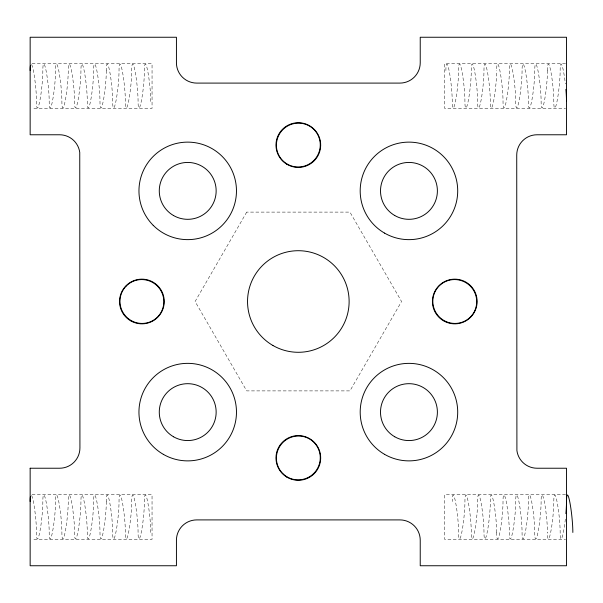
<?xml version="1.0" encoding="UTF-8"?>
<svg xmlns="http://www.w3.org/2000/svg" width="603" height="603" viewBox="0 0 603 603"><rect width="100%" height="100%" fill="white"/><g stroke="black" fill="none" stroke-linecap="round" stroke-linejoin="round"><path stroke-width="0.45" stroke-dasharray="3.02 2.26" d="M32.027 63.662L152.054 63.662L152.054 108.352L32.027 108.359M565.569 63.662L444.607 63.662L444.607 108.359L565.569 108.359M32.027 494.641L152.046 494.641L152.046 539.338L32.027 539.338M565.569 494.641L444.607 494.648L444.607 539.338L565.569 539.338M547.464 70.551A22.1 2.239 84.1 0 1 550.629 70.43A22.1 2.239 84.1 0 1 553.803 101.477A22.1 2.239 -84.1 0 0 556.984 101.59A22.1 2.239 -84.1 0 0 560.149 70.551A22.1 2.239 84.1 0 1 561.981 65.343A22.1 2.239 84.1 0 1 565.35 83.87M445.896 70.551A22.1 2.239 84.1 0 1 449.062 70.43A22.1 2.239 84.1 0 1 452.235 101.477A22.1 2.239 -84.1 0 0 455.416 101.59A22.1 2.239 -84.1 0 0 458.582 70.551A22.1 2.239 84.1 0 1 461.762 70.43A22.1 2.239 84.1 0 1 464.928 101.477A22.1 2.239 -84.1 0 0 468.109 101.59A22.1 2.239 -84.1 0 0 471.275 70.551A22.1 2.239 84.1 0 1 474.455 70.43A22.1 2.239 84.1 0 1 477.629 101.477A22.1 2.239 -84.1 0 0 480.802 101.59A22.1 2.239 -84.1 0 0 483.975 70.551A22.1 2.239 84.1 0 1 487.149 70.43A22.1 2.239 84.1 0 1 490.322 101.477A22.1 2.239 -84.1 0 0 493.503 101.59A22.1 2.239 -84.1 0 0 496.668 70.551M547.456 70.551A22.1 2.239 -84.1 0 1 544.283 101.59A22.1 2.239 -84.1 0 1 541.117 101.477A22.1 2.239 84.1 0 0 537.936 70.43A22.1 2.239 84.1 0 0 534.771 70.551A22.1 2.239 -84.1 0 1 531.59 101.59A22.1 2.239 -84.1 0 1 528.416 101.477A22.1 2.239 84.1 0 0 525.243 70.43A22.1 2.239 84.1 0 0 522.07 70.551A22.1 2.239 -84.1 0 1 518.889 101.59A22.1 2.239 -84.1 0 1 515.723 101.477A22.1 2.239 84.1 0 0 512.542 70.43A22.1 2.239 84.1 0 0 509.377 70.551A22.1 2.239 -84.1 0 1 506.196 101.59A22.1 2.239 -84.1 0 1 503.03 101.477A22.1 2.239 84.1 0 0 499.849 70.43A22.1 2.239 84.1 0 0 496.676 70.551M565.35 519.13A22.1 2.239 -84.1 0 1 561.981 537.657A22.1 2.239 -84.1 0 1 560.157 532.457A22.1 2.239 84.1 0 0 556.984 501.41A22.1 2.239 84.1 0 0 553.81 501.53A22.1 2.239 -84.1 0 1 550.629 532.57A22.1 2.239 -84.1 0 1 547.464 532.457M496.668 532.457A22.1 2.239 84.1 0 0 493.503 501.41A22.1 2.239 84.1 0 0 490.329 501.53A22.1 2.239 -84.1 0 1 487.149 532.57A22.1 2.239 -84.1 0 1 483.983 532.457A22.1 2.239 84.1 0 0 480.802 501.41A22.1 2.239 84.1 0 0 477.636 501.53A22.1 2.239 -84.1 0 1 474.455 532.57A22.1 2.239 -84.1 0 1 471.29 532.457A22.1 2.239 84.1 0 0 468.109 501.41A22.1 2.239 84.1 0 0 464.936 501.53A22.1 2.239 -84.1 0 1 461.762 532.57A22.1 2.239 -84.1 0 1 458.589 532.457A22.1 2.239 84.1 0 0 455.416 501.41A22.1 2.239 84.1 0 0 452.242 501.53M496.676 532.457A22.1 2.239 -84.1 0 0 499.849 532.57A22.1 2.239 -84.1 0 0 503.015 501.53A22.1 2.239 84.1 0 1 506.196 501.41A22.1 2.239 84.1 0 1 509.362 532.457A22.1 2.239 -84.1 0 0 512.542 532.57A22.1 2.239 -84.1 0 0 515.716 501.53A22.1 2.239 84.1 0 1 518.889 501.41A22.1 2.239 84.1 0 1 522.062 532.457A22.1 2.239 -84.1 0 0 525.243 532.57A22.1 2.239 -84.1 0 0 528.409 501.53A22.1 2.239 84.1 0 1 531.59 501.41A22.1 2.239 84.1 0 1 534.755 532.457A22.1 2.239 -84.1 0 0 537.936 532.57A22.1 2.239 -84.1 0 0 541.102 501.53A22.1 2.239 84.1 0 1 544.283 501.41A22.1 2.239 84.1 0 1 547.456 532.457M150.758 532.449A22.1 2.239 84.1 0 0 147.592 501.41A22.1 2.239 84.1 0 0 144.418 501.523A22.1 2.239 -84.1 0 1 141.245 532.57A22.1 2.239 -84.1 0 1 138.072 532.449A22.1 2.239 84.1 0 0 134.891 501.41A22.1 2.239 84.1 0 0 131.725 501.523A22.1 2.239 -84.1 0 1 128.545 532.57A22.1 2.239 -84.1 0 1 125.379 532.449A22.1 2.239 84.1 0 0 122.198 501.41A22.1 2.239 84.1 0 0 119.032 501.523A22.1 2.239 -84.1 0 1 115.851 532.57A22.1 2.239 -84.1 0 1 112.678 532.449A22.1 2.239 84.1 0 0 109.505 501.41A22.1 2.239 84.1 0 0 106.332 501.523M31.627 495.553A22.1 2.239 84.1 0 1 34.846 510.764A22.1 2.239 84.1 0 1 36.497 532.449A22.1 2.239 -84.1 0 0 39.677 532.57A22.1 2.239 -84.1 0 0 42.843 501.523A22.1 2.239 84.1 0 1 46.024 501.41A22.1 2.239 84.1 0 1 49.19 532.449A22.1 2.239 -84.1 0 0 52.371 532.57A22.1 2.239 -84.1 0 0 55.536 501.523M106.324 501.523A22.1 2.239 -84.1 0 1 103.151 532.57A22.1 2.239 -84.1 0 1 99.985 532.449A22.1 2.239 84.1 0 0 96.804 501.41A22.1 2.239 84.1 0 0 93.638 501.523A22.1 2.239 -84.1 0 1 90.458 532.57A22.1 2.239 -84.1 0 1 87.292 532.449A22.1 2.239 84.1 0 0 84.111 501.41A22.1 2.239 84.1 0 0 80.938 501.523A22.1 2.239 -84.1 0 1 77.764 532.57A22.1 2.239 -84.1 0 1 74.591 532.449A22.1 2.239 84.1 0 0 71.418 501.41A22.1 2.239 84.1 0 0 68.245 501.523A22.1 2.239 -84.1 0 1 65.064 532.57A22.1 2.239 -84.1 0 1 61.898 532.449A22.1 2.239 84.1 0 0 58.717 501.41A22.1 2.239 84.1 0 0 55.551 501.523M150.758 101.47A22.1 2.239 84.1 0 0 147.592 70.423A22.1 2.239 84.1 0 0 144.426 70.543A22.1 2.239 -84.1 0 1 141.245 101.59A22.1 2.239 -84.1 0 1 138.072 101.47A22.1 2.239 84.1 0 0 134.899 70.423A22.1 2.239 84.1 0 0 131.725 70.543A22.1 2.239 -84.1 0 1 128.545 101.59A22.1 2.239 -84.1 0 1 125.379 101.47A22.1 2.239 84.1 0 0 122.198 70.423A22.1 2.239 84.1 0 0 119.032 70.543A22.1 2.239 -84.1 0 1 115.851 101.59A22.1 2.239 -84.1 0 1 112.686 101.47A22.1 2.239 84.1 0 0 109.505 70.423A22.1 2.239 84.1 0 0 106.332 70.543M31.627 64.574A22.1 2.239 84.1 0 1 34.853 79.777A22.1 2.239 84.1 0 1 36.497 101.47A22.1 2.239 -84.1 0 0 39.677 101.59A22.1 2.239 -84.1 0 0 42.843 70.543A22.1 2.239 84.1 0 1 46.024 70.423A22.1 2.239 84.1 0 1 49.19 101.47A22.1 2.239 -84.1 0 0 52.371 101.59A22.1 2.239 -84.1 0 0 55.544 70.543M106.324 70.543A22.1 2.239 -84.1 0 1 103.158 101.59A22.1 2.239 -84.1 0 1 99.985 101.47A22.1 2.239 84.1 0 0 96.812 70.423A22.1 2.239 84.1 0 0 93.638 70.543A22.1 2.239 -84.1 0 1 90.458 101.59A22.1 2.239 -84.1 0 1 87.292 101.47A22.1 2.239 84.1 0 0 84.111 70.423A22.1 2.239 84.1 0 0 80.945 70.543A22.1 2.239 -84.1 0 1 77.764 101.59A22.1 2.239 -84.1 0 1 74.599 101.47A22.1 2.239 84.1 0 0 71.418 70.423A22.1 2.239 84.1 0 0 68.245 70.543A22.1 2.239 -84.1 0 1 65.071 101.59A22.1 2.239 -84.1 0 1 61.898 101.47A22.1 2.239 84.1 0 0 58.717 70.423A22.1 2.239 84.1 0 0 55.551 70.543M246.717 212.105L195.108 301.5L246.717 390.895L349.944 390.895L401.553 301.5L349.944 212.105L246.717 212.105"/><path stroke-width="0.9" d="M565.893 89.365A22.1 2.239 84.1 0 1 566.496 101.477M572.842 532.457A22.1 2.239 84.1 0 0 569.677 501.41A22.1 2.239 84.1 0 0 566.503 501.53A22.1 2.239 -84.1 0 1 565.893 513.635M30.158 501.523A22.1 2.239 84.1 0 1 30.459 496.375M30.158 70.543A22.1 2.239 84.1 0 1 30.459 65.395M30.15 468.23L30.15 565.75L176.43 565.75L176.43 540.22A20.314 20.314 0 0 1 196.744 519.907L399.91 519.907A20.314 20.314 0 0 1 420.231 540.228L420.231 565.75L566.511 565.75L566.511 468.23L537.047 468.23A20.314 20.314 0 0 1 516.907 450.569L516.733 155.092A20.314 20.314 0 0 1 537.054 134.771L566.511 134.771L566.511 37.25L420.231 37.25L420.231 62.78A20.314 20.314 0 0 1 399.917 83.093L196.751 83.093A20.314 20.314 0 0 1 176.43 62.772L176.43 37.25L30.15 37.25L30.15 134.771L59.614 134.771A20.314 20.314 0 0 1 79.754 152.431L79.928 447.908A20.314 20.314 0 0 1 59.607 468.23L30.15 468.23M173.491 215.512A28.447 28.447 0 0 0 216.153 190.88A28.447 28.447 0 0 0 173.491 166.247A28.447 28.447 0 0 0 173.491 215.512M173.491 436.753A28.447 28.447 0 0 0 216.153 412.12A28.447 28.447 0 0 0 173.491 387.488A28.447 28.447 0 0 0 173.491 436.753M394.724 436.753A28.447 28.447 0 0 0 437.394 412.12A28.447 28.447 0 0 0 394.724 387.488A28.447 28.447 0 0 0 394.724 436.753M394.731 215.512A28.447 28.447 0 0 0 437.394 190.88A28.447 28.447 0 0 0 394.731 166.247A28.447 28.447 0 0 0 394.731 215.512M286.885 164.257A22.349 22.349 0 0 0 320.675 145.376A22.349 22.349 0 0 0 287.427 125.552A22.349 22.349 0 0 0 286.885 164.257M443.326 320.698A22.349 22.349 0 0 0 477.116 301.809A22.349 22.349 0 0 0 443.868 281.993A22.349 22.349 0 0 0 443.326 320.698M286.885 477.131A22.349 22.349 0 0 0 320.675 458.25A22.349 22.349 0 0 0 287.427 438.426A22.349 22.349 0 0 0 286.885 477.131M130.452 320.698A22.349 22.349 0 0 0 164.242 301.809A22.349 22.349 0 0 0 130.987 281.993A22.349 22.349 0 0 0 130.452 320.698M153.237 225.356A48.76 48.76 0 0 0 234.808 203.497A48.76 48.76 0 0 0 175.096 143.785A48.76 48.76 0 0 0 153.237 225.356M163.33 454.345A48.76 48.76 0 0 0 236.474 412.12A48.76 48.76 0 0 0 163.33 369.888A48.76 48.76 0 0 0 163.33 454.345M384.571 454.345A48.76 48.76 0 0 0 457.707 412.12A48.76 48.76 0 0 0 384.571 369.895A48.76 48.76 0 0 0 384.571 454.345M384.571 233.112A48.76 48.76 0 0 0 457.707 190.88A48.76 48.76 0 0 0 384.571 148.655A48.76 48.76 0 0 0 384.571 233.112M272.933 345.489A50.795 50.795 0 0 0 349.122 301.5A50.795 50.795 0 0 0 272.933 257.511A50.795 50.795 0 0 0 272.933 345.489M126.313 285.92A22.1 21.866 45 0 0 126.426 316.967A22.1 21.866 45 0 0 157.473 317.08A22.1 21.866 45 0 0 157.353 286.033A22.1 21.866 45 0 0 126.313 285.92M282.747 473.521A22.1 21.866 -45 0 0 313.794 473.4A22.1 21.866 -45 0 0 313.914 442.353A22.1 21.866 -45 0 0 282.867 442.474A22.1 21.866 -45 0 0 282.747 473.521M470.348 317.08A22.1 21.866 45 0 0 470.234 286.033A22.1 21.866 45 0 0 439.188 285.92A22.1 21.866 45 0 0 439.308 316.967A22.1 21.866 45 0 0 470.348 317.08M313.914 129.479A22.1 21.866 -45 0 0 282.867 129.6A22.1 21.866 -45 0 0 282.747 160.647A22.1 21.866 -45 0 0 313.794 160.526A22.1 21.866 -45 0 0 313.914 129.479"/></g></svg>
